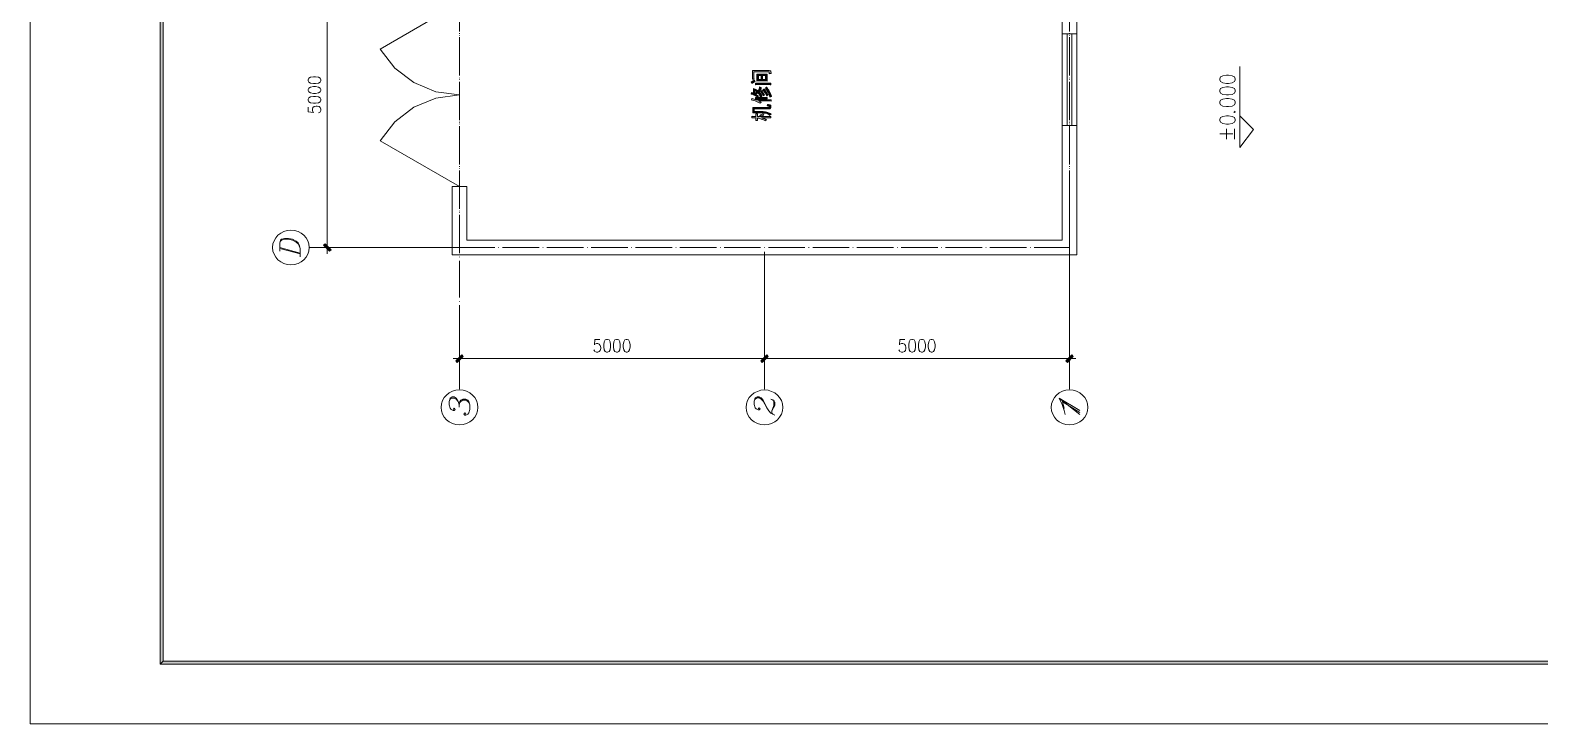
# Model space of a CAD drawing. Header units: millimetres. Extents: x 388 to 64525, y 87 to 607.
# Drawn here: x 64104 to 64351.5, y 310.2 to 423.8 of the extents above; entities that cross this region are included whole.
import ezdxf

# ---------------------------------------------------------------- set-up
doc = ezdxf.new("R2010")
doc.units = ezdxf.units.MM

msp = doc.modelspace()

# ---------------------------------------------------------------- hatches: boundary and pattern name
h = msp.add_hatch(color=0)
h.dxf.hatch_style = 2
h.paths.add_polyline_path([(64125.3, 597.46), (64125.78, 596.98), (64125.78, 320.43), (64125.3, 319.94)])
h = msp.add_hatch(color=0)
h.dxf.hatch_style = 2
h.paths.add_polyline_path([(64222.41, 417.22), (64222.54, 417.21), (64222.81, 417.21), (64222.94, 417.21), (64225.01, 417.21), (64225.17, 417.21), (64225.37, 417.14), (64225.4, 417.07), (64225.43, 416.99), (64225.49, 416.82), (64225.5, 416.73), (64225.41, 416.73), (64225.25, 416.68), (64225.16, 416.64), (64225.17, 416.75), (64225.16, 416.89), (64225.13, 416.92), (64225.11, 416.95), (64225.02, 416.98), (64224.95, 416.98), (64222.65, 416.98), (64222.65, 416.31), (64222.65, 416.17), (64222.65, 415.92), (64222.66, 415.8), (64222.4, 415.8), (64222.4, 415.92), (64222.41, 416.17), (64222.41, 416.31)])
h = msp.add_hatch(color=0)
h.paths.add_polyline_path([(64223.15, 416.61), (64223.29, 416.6), (64223.52, 416.6), (64223.62, 416.6), (64224.36, 416.6), (64224.45, 416.6), (64224.67, 416.6), (64224.8, 416.61), (64224.8, 415.47), (64224.67, 415.48), (64224.45, 415.49), (64224.35, 415.49), (64223.62, 415.49), (64223.52, 415.49), (64223.29, 415.48), (64223.15, 415.47)])
h.paths.add_polyline_path([(64224.57, 416.38), (64224.05, 416.38), (64224.05, 415.7), (64224.57, 415.7)])
h.paths.add_polyline_path([(64223.83, 416.38), (64223.38, 416.38), (64223.38, 415.7), (64223.83, 415.7)])
h = msp.add_hatch(color=0)
h.dxf.hatch_style = 2
h.paths.add_polyline_path([(64222.17, 415.3), (64222.25, 415.35), (64222.52, 415.5), (64222.7, 415.61), (64222.74, 415.55), (64222.82, 415.43), (64222.86, 415.37), (64222.72, 415.32), (64222.45, 415.18), (64222.32, 415.09), (64222.27, 415.16), (64222.19, 415.26)])
h = msp.add_hatch(color=0)
h.paths.add_polyline_path([(64222.3, 413.6), (64222.36, 413.55), (64222.5, 413.48), (64222.58, 413.45), (64222.58, 414.25), (64222.68, 414.21), (64222.87, 414.13), (64222.96, 414.08), (64223.06, 414.04), (64223.24, 413.92), (64223.32, 413.86), (64223.46, 414.02), (64223.58, 414.36), (64223.58, 414.52), (64223.63, 414.47), (64223.77, 414.41), (64223.85, 414.4), (64223.82, 414.2), (64223.63, 413.86), (64223.49, 413.71), (64223.66, 413.5), (64223.88, 413.13), (64223.94, 412.97), (64223.88, 412.94), (64223.75, 412.86), (64223.69, 412.8), (64223.65, 412.97), (64223.47, 413.35), (64223.32, 413.55), (64223.25, 413.48), (64223.07, 413.35), (64222.96, 413.28), (64223.06, 413.23), (64223.28, 413.11), (64223.39, 413.05), (64223.35, 413.01), (64223.28, 412.92), (64223.25, 412.87), (64223.14, 412.95), (64222.86, 413.1), (64222.69, 413.17), (64222.52, 413.24), (64222.26, 413.32), (64222.17, 413.33), (64222.21, 413.39), (64222.27, 413.52)])
h.paths.add_polyline_path([(64223.18, 413.71), (64223.09, 413.77), (64222.89, 413.88), (64222.79, 413.93), (64222.79, 413.41), (64222.93, 413.49), (64223.12, 413.64)])
h = msp.add_hatch(color=0)
h.dxf.hatch_style = 2
h.paths.add_polyline_path([(64225.44, 414.85), (64225.3, 414.87), (64225.01, 414.88), (64224.85, 414.88), (64223.38, 414.88), (64223.23, 414.88), (64222.98, 414.87), (64222.89, 414.85), (64222.89, 415.12), (64222.99, 415.11), (64223.2, 415.1), (64223.3, 415.1), (64224.87, 415.1), (64225.01, 415.1), (64225.3, 415.11), (64225.44, 415.12)])
h = msp.add_hatch(color=0)
h.dxf.hatch_style = 2
h.paths.add_polyline_path([(64223.91, 413.9), (64223.98, 413.8), (64224.22, 413.45), (64224.4, 413.19), (64224.35, 413.17), (64224.23, 413.09), (64224.18, 413.03), (64224.05, 413.31), (64223.82, 413.65), (64223.7, 413.72), (64223.77, 413.77), (64223.88, 413.86)])
h = msp.add_hatch(color=0)
h.dxf.hatch_style = 2
h.paths.add_polyline_path([(64224.29, 414.17), (64224.41, 414.02), (64224.62, 413.74), (64224.71, 413.61), (64224.8, 413.48), (64224.94, 413.27), (64224.99, 413.19), (64224.9, 413.14), (64224.78, 413.04), (64224.75, 413), (64224.73, 413.1), (64224.61, 413.34), (64224.52, 413.48), (64224.44, 413.61), (64224.21, 413.86), (64224.08, 413.97), (64224.16, 414.04), (64224.26, 414.14)])
h = msp.add_hatch(color=0)
h.dxf.hatch_style = 2
h.paths.add_polyline_path([(64224.75, 414.47), (64224.79, 414.41), (64224.95, 414.15), (64225.08, 413.96), (64225.21, 413.77), (64225.43, 413.28), (64225.53, 412.98), (64225.46, 412.96), (64225.33, 412.88), (64225.27, 412.82), (64225.2, 413.07), (64225.02, 413.52), (64224.92, 413.7), (64224.83, 413.89), (64224.62, 414.18), (64224.52, 414.28), (64224.6, 414.34), (64224.72, 414.44)])
h = msp.add_hatch(color=0)
h.dxf.hatch_style = 2
h.paths.add_polyline_path([(64222.34, 412.63), (64222.38, 412.59), (64222.7, 412.48), (64223, 412.4), (64224.81, 412.4), (64225.04, 412.4), (64225.36, 412.4), (64225.46, 412.41), (64225.46, 412.19), (64225.32, 412.2), (64225.02, 412.2), (64224.85, 412.2), (64223.39, 412.2), (64223.48, 412.18), (64223.72, 412.07), (64223.85, 412), (64223.82, 411.98), (64223.72, 411.9), (64223.66, 411.83), (64223.6, 411.88), (64223.3, 412.03), (64223.07, 412.12), (64222.84, 412.21), (64222.41, 412.34), (64222.21, 412.37), (64222.24, 412.41), (64222.3, 412.54)])
h = msp.add_hatch(color=0)
h.dxf.hatch_style = 2
h.paths.add_polyline_path([(64222.46, 411.15), (64222.66, 411.14), (64223, 411.14), (64223.14, 411.14), (64224.97, 411.14), (64225.06, 411.14), (64225.16, 411.17), (64225.16, 411.2), (64225.17, 411.24), (64225.17, 411.29), (64225.17, 411.32), (64225.17, 411.34), (64225.12, 411.37), (64225.07, 411.38), (64225.03, 411.39), (64224.89, 411.4), (64224.8, 411.4), (64224.83, 411.45), (64224.89, 411.57), (64224.91, 411.63), (64225.06, 411.61), (64225.25, 411.57), (64225.3, 411.54), (64225.35, 411.52), (64225.4, 411.45), (64225.4, 411.4), (64225.4, 411.16), (64225.4, 411.09), (64225.36, 410.99), (64225.32, 410.96), (64225.28, 410.93), (64225.13, 410.91), (64225.01, 410.91), (64222.7, 410.91), (64222.7, 410.49), (64223.11, 410.49), (64223.73, 410.48), (64223.95, 410.47), (64224.17, 410.46), (64224.57, 410.41), (64224.75, 410.37), (64224.93, 410.33), (64225.29, 410.16), (64225.47, 410.04), (64225.43, 410.01), (64225.32, 409.91), (64225.25, 409.83), (64225.17, 409.91), (64224.98, 410.04), (64224.87, 410.09), (64224.75, 410.14), (64224.52, 410.2), (64224.4, 410.21), (64224.28, 410.23), (64224.03, 410.25), (64223.9, 410.26), (64223.77, 410.26), (64223.43, 410.27), (64223.22, 410.27), (64223.01, 410.27), (64222.63, 410.26), (64222.46, 410.26)])
h = msp.add_hatch(color=0)
h.dxf.hatch_style = 2
h.paths.add_polyline_path([(64222.93, 412.78), (64223.01, 412.77), (64223.18, 412.77), (64223.28, 412.77), (64224.47, 412.77), (64224.56, 412.77), (64224.73, 412.77), (64224.8, 412.78), (64224.8, 412.57), (64224.72, 412.57), (64224.56, 412.58), (64224.47, 412.58), (64223.28, 412.58), (64223.19, 412.58), (64223.01, 412.57), (64222.93, 412.57)])
h = msp.add_hatch(color=0)
h.dxf.hatch_style = 2
h.paths.add_polyline_path([(64223.62, 409.82), (64223.77, 409.91), (64224.01, 410.05), (64224.09, 410.09), (64224.14, 410.05), (64224.23, 409.96), (64224.28, 409.9), (64224.18, 409.87), (64223.94, 409.75), (64223.79, 409.67), (64224.81, 409.67), (64224.95, 409.67), (64225.27, 409.67), (64225.44, 409.68), (64225.44, 409.43), (64225.27, 409.43), (64224.95, 409.44), (64224.81, 409.44), (64223.91, 409.44), (64224.02, 409.41), (64224.22, 409.35), (64224.31, 409.32), (64224.41, 409.28), (64224.62, 409.19), (64224.74, 409.13), (64224.67, 409.08), (64224.56, 408.99), (64224.52, 408.95), (64224.45, 408.99), (64224.21, 409.11), (64224.02, 409.18), (64223.84, 409.25), (64223.44, 409.37), (64223.21, 409.41), (64223.21, 409.34), (64223.21, 409.26), (64223.22, 409.1), (64223.24, 409.03), (64222.97, 409.03), (64222.98, 409.1), (64222.98, 409.25), (64222.98, 409.33), (64222.98, 409.44), (64222.7, 409.44), (64222.59, 409.44), (64222.38, 409.43), (64222.28, 409.43), (64222.28, 409.69), (64222.35, 409.68), (64222.57, 409.67), (64222.7, 409.67), (64222.98, 409.67), (64222.98, 409.79), (64222.98, 409.85), (64222.98, 409.99), (64222.97, 410.07), (64223.22, 410.07), (64223.22, 409.95), (64223.21, 409.75), (64223.21, 409.67), (64223.77, 409.67), (64223.74, 409.7), (64223.66, 409.78)])
h = msp.add_hatch(color=0)
h.dxf.hatch_style = 2
h.paths.add_polyline_path([(64152.1, 388.56), (64152.34, 388.81), (64153.32, 387.83), (64153.08, 387.58)])
h = msp.add_hatch(color=0)
h.dxf.hatch_style = 2
h.paths.add_polyline_path([(64174.74, 370.61), (64174.99, 370.36), (64174.01, 369.38), (64173.77, 369.63)])
h = msp.add_hatch(color=0)
h.dxf.hatch_style = 2
h.paths.add_polyline_path([(64224.02, 369.38), (64223.77, 369.63), (64224.75, 370.61), (64224.99, 370.36)])
h = msp.add_hatch(color=0)
h.dxf.hatch_style = 2
h.paths.add_polyline_path([(64224.75, 370.61), (64224.99, 370.36), (64224.02, 369.38), (64223.77, 369.63)])
h = msp.add_hatch(color=0)
h.dxf.hatch_style = 2
h.paths.add_polyline_path([(64274.03, 369.38), (64273.78, 369.63), (64274.76, 370.61), (64275.01, 370.36)])
h = msp.add_hatch(color=0)
h.dxf.hatch_style = 2
h.paths.add_polyline_path([(64125.3, 319.94), (64125.78, 320.43), (64514.31, 320.43), (64514.8, 319.94)])

# ---------------------------------------------------------------- linework, layer by layer
at = {"color": 0, "lineweight": 0}
for points in [[(64104, 310.18), (64104, 607.22), (64524.56, 607.22), (64524.56, 310.18)], [(64125.3, 597.46), (64125.78, 596.98), (64125.78, 320.43), (64125.3, 319.94)], [(64149.56, 415.52), (64149.66, 415.28), (64149.96, 415.12), (64150.46, 415.04), (64150.76, 415.04), (64151.26, 415.12), (64151.56, 415.28), (64151.66, 415.52), (64151.66, 415.68), (64151.56, 415.92), (64151.26, 416.08), (64150.76, 416.16), (64150.46, 416.16), (64149.96, 416.08), (64149.66, 415.92), (64149.56, 415.68)], [(64222.41, 417.22), (64222.54, 417.21), (64222.81, 417.21), (64222.94, 417.21), (64225.01, 417.21), (64225.17, 417.21), (64225.37, 417.14), (64225.4, 417.07), (64225.43, 416.99), (64225.49, 416.82), (64225.5, 416.73), (64225.41, 416.73), (64225.25, 416.68), (64225.16, 416.64), (64225.17, 416.75), (64225.16, 416.89), (64225.13, 416.92), (64225.11, 416.95), (64225.02, 416.98), (64224.95, 416.98), (64222.65, 416.98), (64222.65, 416.31), (64222.65, 416.17), (64222.65, 415.92), (64222.66, 415.8), (64222.4, 415.8), (64222.4, 415.92), (64222.41, 416.17), (64222.41, 416.31)], [(64223.15, 416.61), (64223.29, 416.6), (64223.52, 416.6), (64223.62, 416.6), (64224.36, 416.6), (64224.45, 416.6), (64224.67, 416.6), (64224.8, 416.61), (64224.8, 415.47), (64224.67, 415.48), (64224.45, 415.49), (64224.35, 415.49), (64223.62, 415.49), (64223.52, 415.49), (64223.29, 415.48), (64223.15, 415.47)], [(64223.83, 416.38), (64223.38, 416.38), (64223.38, 415.7), (64223.83, 415.7)], [(64224.57, 416.38), (64224.05, 416.38), (64224.05, 415.7), (64224.57, 415.7)], [(64299.04, 415.66), (64299.15, 415.38), (64299.51, 415.19), (64300.11, 415.09), (64300.46, 415.09), (64301.06, 415.19), (64301.42, 415.38), (64301.53, 415.66), (64301.53, 415.85), (64301.42, 416.14), (64301.06, 416.33), (64300.46, 416.42), (64300.11, 416.42), (64299.51, 416.33), (64299.15, 416.14), (64299.04, 415.85)], [(64149.56, 413.92), (64149.66, 413.68), (64149.96, 413.52), (64150.46, 413.44), (64150.76, 413.44), (64151.26, 413.52), (64151.56, 413.68), (64151.66, 413.92), (64151.66, 414.08), (64151.56, 414.32), (64151.26, 414.48), (64150.76, 414.56), (64150.46, 414.56), (64149.96, 414.48), (64149.66, 414.32), (64149.56, 414.08)], [(64222.17, 415.3), (64222.25, 415.35), (64222.52, 415.5), (64222.7, 415.61), (64222.74, 415.55), (64222.82, 415.43), (64222.86, 415.37), (64222.72, 415.32), (64222.45, 415.18), (64222.32, 415.09), (64222.27, 415.16), (64222.19, 415.26)], [(64222.3, 413.6), (64222.36, 413.55), (64222.5, 413.48), (64222.58, 413.45), (64222.58, 414.25), (64222.68, 414.21), (64222.87, 414.13), (64222.96, 414.08), (64223.06, 414.04), (64223.24, 413.92), (64223.32, 413.86), (64223.46, 414.02), (64223.58, 414.36), (64223.58, 414.52), (64223.63, 414.47), (64223.77, 414.41), (64223.85, 414.4), (64223.82, 414.2), (64223.63, 413.86), (64223.49, 413.71), (64223.66, 413.5), (64223.88, 413.13), (64223.94, 412.97), (64223.88, 412.94), (64223.75, 412.86), (64223.69, 412.8), (64223.65, 412.97), (64223.47, 413.35), (64223.32, 413.55), (64223.25, 413.48), (64223.07, 413.35), (64222.96, 413.28), (64223.06, 413.23), (64223.28, 413.11), (64223.39, 413.05), (64223.35, 413.01), (64223.28, 412.92), (64223.25, 412.87), (64223.14, 412.95), (64222.86, 413.1), (64222.69, 413.17), (64222.52, 413.24), (64222.26, 413.32), (64222.17, 413.33), (64222.21, 413.39), (64222.27, 413.52)], [(64223.18, 413.71), (64223.09, 413.77), (64222.89, 413.88), (64222.79, 413.93), (64222.79, 413.41), (64222.93, 413.49), (64223.12, 413.64)], [(64225.44, 414.85), (64225.3, 414.87), (64225.01, 414.88), (64224.85, 414.88), (64223.38, 414.88), (64223.23, 414.88), (64222.98, 414.87), (64222.89, 414.85), (64222.89, 415.12), (64222.99, 415.11), (64223.2, 415.1), (64223.3, 415.1), (64224.87, 415.1), (64225.01, 415.1), (64225.3, 415.11), (64225.44, 415.12)], [(64223.91, 413.9), (64223.98, 413.8), (64224.22, 413.45), (64224.4, 413.19), (64224.35, 413.17), (64224.23, 413.09), (64224.18, 413.03), (64224.05, 413.31), (64223.82, 413.65), (64223.7, 413.72), (64223.77, 413.77), (64223.88, 413.86)], [(64224.29, 414.17), (64224.41, 414.02), (64224.62, 413.74), (64224.71, 413.61), (64224.8, 413.48), (64224.94, 413.27), (64224.99, 413.19), (64224.9, 413.14), (64224.78, 413.04), (64224.75, 413), (64224.73, 413.1), (64224.61, 413.34), (64224.52, 413.48), (64224.44, 413.61), (64224.21, 413.86), (64224.08, 413.97), (64224.16, 414.04), (64224.26, 414.14)], [(64224.75, 414.47), (64224.79, 414.41), (64224.95, 414.15), (64225.08, 413.96), (64225.21, 413.77), (64225.43, 413.28), (64225.53, 412.98), (64225.46, 412.96), (64225.33, 412.88), (64225.27, 412.82), (64225.2, 413.07), (64225.02, 413.52), (64224.92, 413.7), (64224.83, 413.89), (64224.62, 414.18), (64224.52, 414.28), (64224.6, 414.34), (64224.72, 414.44)], [(64299.04, 413.76), (64299.15, 413.47), (64299.51, 413.28), (64300.11, 413.19), (64300.46, 413.19), (64301.06, 413.28), (64301.42, 413.47), (64301.53, 413.76), (64301.53, 413.95), (64301.42, 414.23), (64301.06, 414.42), (64300.46, 414.52), (64300.11, 414.52), (64299.51, 414.42), (64299.15, 414.23), (64299.04, 413.95)], [(64149.56, 412.32), (64149.66, 412.08), (64149.96, 411.92), (64150.46, 411.84), (64150.76, 411.84), (64151.26, 411.92), (64151.56, 412.08), (64151.66, 412.32), (64151.66, 412.48), (64151.56, 412.72), (64151.26, 412.88), (64150.76, 412.96), (64150.46, 412.96), (64149.96, 412.88), (64149.66, 412.72), (64149.56, 412.48)], [(64222.34, 412.63), (64222.38, 412.59), (64222.7, 412.48), (64223, 412.4), (64224.81, 412.4), (64225.04, 412.4), (64225.36, 412.4), (64225.46, 412.41), (64225.46, 412.19), (64225.32, 412.2), (64225.02, 412.2), (64224.85, 412.2), (64223.39, 412.2), (64223.48, 412.18), (64223.72, 412.07), (64223.85, 412), (64223.82, 411.98), (64223.72, 411.9), (64223.66, 411.83), (64223.6, 411.88), (64223.3, 412.03), (64223.07, 412.12), (64222.84, 412.21), (64222.41, 412.34), (64222.21, 412.37), (64222.24, 412.41), (64222.3, 412.54)], [(64222.46, 411.15), (64222.66, 411.14), (64223, 411.14), (64223.14, 411.14), (64224.97, 411.14), (64225.06, 411.14), (64225.16, 411.17), (64225.16, 411.2), (64225.17, 411.24), (64225.17, 411.29), (64225.17, 411.32), (64225.17, 411.34), (64225.12, 411.37), (64225.07, 411.38), (64225.03, 411.39), (64224.89, 411.4), (64224.8, 411.4), (64224.83, 411.45), (64224.89, 411.57), (64224.91, 411.63), (64225.06, 411.61), (64225.25, 411.57), (64225.3, 411.54), (64225.35, 411.52), (64225.4, 411.45), (64225.4, 411.4), (64225.4, 411.16), (64225.4, 411.09), (64225.36, 410.99), (64225.32, 410.96), (64225.28, 410.93), (64225.13, 410.91), (64225.01, 410.91), (64222.7, 410.91), (64222.7, 410.49), (64223.11, 410.49), (64223.73, 410.48), (64223.95, 410.47), (64224.17, 410.46), (64224.57, 410.41), (64224.75, 410.37), (64224.93, 410.33), (64225.29, 410.16), (64225.47, 410.04), (64225.43, 410.01), (64225.32, 409.91), (64225.25, 409.83), (64225.17, 409.91), (64224.98, 410.04), (64224.87, 410.09), (64224.75, 410.14), (64224.52, 410.2), (64224.4, 410.21), (64224.28, 410.23), (64224.03, 410.25), (64223.9, 410.26), (64223.77, 410.26), (64223.43, 410.27), (64223.22, 410.27), (64223.01, 410.27), (64222.63, 410.26), (64222.46, 410.26)], [(64222.93, 412.78), (64223.01, 412.77), (64223.18, 412.77), (64223.28, 412.77), (64224.47, 412.77), (64224.56, 412.77), (64224.73, 412.77), (64224.8, 412.78), (64224.8, 412.57), (64224.72, 412.57), (64224.56, 412.58), (64224.47, 412.58), (64223.28, 412.58), (64223.19, 412.58), (64223.01, 412.57), (64222.93, 412.57)], [(64299.04, 411.85), (64299.15, 411.57), (64299.51, 411.38), (64300.11, 411.28), (64300.46, 411.28), (64301.06, 411.38), (64301.42, 411.57), (64301.53, 411.85), (64301.53, 412.05), (64301.42, 412.33), (64301.06, 412.52), (64300.46, 412.62), (64300.11, 412.62), (64299.51, 412.52), (64299.15, 412.33), (64299.04, 412.05)], [(64223.62, 409.82), (64223.77, 409.91), (64224.01, 410.05), (64224.09, 410.09), (64224.14, 410.05), (64224.23, 409.96), (64224.28, 409.9), (64224.18, 409.87), (64223.94, 409.75), (64223.79, 409.67), (64224.81, 409.67), (64224.95, 409.67), (64225.27, 409.67), (64225.44, 409.68), (64225.44, 409.43), (64225.27, 409.43), (64224.95, 409.44), (64224.81, 409.44), (64223.91, 409.44), (64224.02, 409.41), (64224.22, 409.35), (64224.31, 409.32), (64224.41, 409.28), (64224.62, 409.19), (64224.74, 409.13), (64224.67, 409.08), (64224.56, 408.99), (64224.52, 408.95), (64224.45, 408.99), (64224.21, 409.11), (64224.02, 409.18), (64223.84, 409.25), (64223.44, 409.37), (64223.21, 409.41), (64223.21, 409.34), (64223.21, 409.26), (64223.22, 409.1), (64223.24, 409.03), (64222.97, 409.03), (64222.98, 409.1), (64222.98, 409.25), (64222.98, 409.33), (64222.98, 409.44), (64222.7, 409.44), (64222.59, 409.44), (64222.38, 409.43), (64222.28, 409.43), (64222.28, 409.69), (64222.35, 409.68), (64222.57, 409.67), (64222.7, 409.67), (64222.98, 409.67), (64222.98, 409.79), (64222.98, 409.85), (64222.98, 409.99), (64222.97, 410.07), (64223.22, 410.07), (64223.22, 409.95), (64223.21, 409.75), (64223.21, 409.67), (64223.77, 409.67), (64223.74, 409.7), (64223.66, 409.78)], [(64299.04, 409), (64299.15, 408.71), (64299.51, 408.52), (64300.11, 408.42), (64300.46, 408.42), (64301.06, 408.52), (64301.42, 408.71), (64301.53, 409), (64301.53, 409.19), (64301.42, 409.47), (64301.06, 409.66), (64300.46, 409.76), (64300.11, 409.76), (64299.51, 409.66), (64299.15, 409.47), (64299.04, 409.19)], [(64152.1, 388.56), (64152.34, 388.81), (64153.32, 387.83), (64153.08, 387.58)], [(64198.5, 373.15), (64198.26, 373.05), (64198.1, 372.74), (64198.02, 372.25), (64198.02, 371.95), (64198.1, 371.45), (64198.26, 371.15), (64198.5, 371.05), (64198.66, 371.05), (64198.9, 371.15), (64199.06, 371.45), (64199.14, 371.95), (64199.14, 372.25), (64199.06, 372.74), (64198.9, 373.05), (64198.66, 373.15)], [(64200.1, 373.15), (64199.86, 373.05), (64199.7, 372.74), (64199.62, 372.25), (64199.62, 371.95), (64199.7, 371.45), (64199.86, 371.15), (64200.1, 371.05), (64200.26, 371.05), (64200.5, 371.15), (64200.66, 371.45), (64200.74, 371.95), (64200.74, 372.25), (64200.66, 372.74), (64200.5, 373.05), (64200.26, 373.15)], [(64201.7, 373.15), (64201.46, 373.05), (64201.3, 372.74), (64201.22, 372.25), (64201.22, 371.95), (64201.3, 371.45), (64201.46, 371.15), (64201.7, 371.05), (64201.86, 371.05), (64202.1, 371.15), (64202.26, 371.45), (64202.34, 371.95), (64202.34, 372.25), (64202.26, 372.74), (64202.1, 373.05), (64201.86, 373.15)], [(64248.51, 373.15), (64248.27, 373.05), (64248.11, 372.74), (64248.03, 372.25), (64248.03, 371.95), (64248.11, 371.45), (64248.27, 371.15), (64248.51, 371.05), (64248.67, 371.05), (64248.91, 371.15), (64249.07, 371.45), (64249.15, 371.95), (64249.15, 372.25), (64249.07, 372.74), (64248.91, 373.05), (64248.67, 373.15)], [(64250.11, 373.15), (64249.87, 373.05), (64249.71, 372.74), (64249.63, 372.25), (64249.63, 371.95), (64249.71, 371.45), (64249.87, 371.15), (64250.11, 371.05), (64250.27, 371.05), (64250.51, 371.15), (64250.67, 371.45), (64250.75, 371.95), (64250.75, 372.25), (64250.67, 372.74), (64250.51, 373.05), (64250.27, 373.15)], [(64251.71, 373.15), (64251.47, 373.05), (64251.31, 372.74), (64251.23, 372.25), (64251.23, 371.95), (64251.31, 371.45), (64251.47, 371.15), (64251.71, 371.05), (64251.87, 371.05), (64252.11, 371.15), (64252.27, 371.45), (64252.35, 371.95), (64252.35, 372.25), (64252.27, 372.74), (64252.11, 373.05), (64251.87, 373.15)], [(64174.74, 370.61), (64174.99, 370.36), (64174.01, 369.38), (64173.77, 369.63)], [(64224.02, 369.38), (64223.77, 369.63), (64224.75, 370.61), (64224.99, 370.36)], [(64224.75, 370.61), (64224.99, 370.36), (64224.02, 369.38), (64223.77, 369.63)], [(64274.03, 369.38), (64273.78, 369.63), (64274.76, 370.61), (64275.01, 370.36)], [(64125.3, 319.94), (64125.78, 320.43), (64514.31, 320.43), (64514.8, 319.94)]]:
    msp.add_lwpolyline(points, close=True, dxfattribs=at)
for points in [[(64273.19, 458.2), (64273.19, 389.39)], [(64275.59, 458.2), (64275.59, 386.99)], [(64152.71, 438.19), (64152.71, 388.2)], [(64174.38, 428.2), (64161.39, 420.7)], [(64174.38, 423.61), (64174.38, 429.61)], [(64274.39, 423.61), (64274.39, 429.61)], [(64174.38, 423.22), (64174.38, 423.29)], [(64273.19, 411.7), (64273.19, 423.7)], [(64274.39, 423.22), (64274.39, 423.29)], [(64275.59, 411.7), (64275.59, 423.7)], [(64174.38, 422.94), (64174.38, 423.01)], [(64174.38, 416.62), (64174.38, 422.63)], [(64174.38, 416.35), (64174.38, 422.35)], [(64273.19, 423.2), (64275.59, 423.2)], [(64273.19, 408.2), (64273.19, 423.2)], [(64273.19, 422.2), (64273.19, 423.2)], [(64273.99, 423.2), (64273.99, 408.2)], [(64274.39, 422.94), (64274.39, 423.01)], [(64274.39, 416.62), (64274.39, 422.63)], [(64274.39, 416.35), (64274.39, 422.35)], [(64274.79, 423.2), (64274.79, 408.2)], [(64275.59, 408.2), (64275.59, 423.2)], [(64275.59, 422.2), (64275.59, 423.2)], [(64161.39, 420.7), (64163.77, 417.59), (64166.88, 415.21), (64170.49, 413.71), (64174.38, 413.2)], [(64174.38, 415.96), (64174.38, 416.02)], [(64274.39, 415.96), (64274.39, 416.02)], [(64302.31, 407.53), (64302.31, 417.86)], [(64174.38, 415.68), (64174.38, 415.74)], [(64174.38, 409.36), (64174.38, 415.36)], [(64174.38, 409.08), (64174.38, 415.08)], [(64274.39, 415.68), (64274.39, 415.74)], [(64274.39, 409.36), (64274.39, 415.36)], [(64274.39, 409.08), (64274.39, 415.08)], [(64149.56, 411.2), (64149.56, 410.4), (64150.46, 410.32), (64150.36, 410.4), (64150.26, 410.64), (64150.26, 410.88), (64150.36, 411.12), (64150.56, 411.28), (64150.86, 411.36), (64151.06, 411.36), (64151.36, 411.28), (64151.56, 411.12), (64151.66, 410.88), (64151.66, 410.64), (64151.56, 410.4), (64151.46, 410.32), (64151.26, 410.24)], [(64174.38, 413.2), (64170.49, 412.69), (64166.88, 411.19), (64163.77, 408.8), (64161.39, 405.7)], [(64174.38, 408.7), (64174.38, 408.76)], [(64174.38, 408.42), (64174.38, 408.48)], [(64274.39, 408.7), (64274.39, 408.76)], [(64274.39, 408.42), (64274.39, 408.48)], [(64301.3, 410.43), (64301.42, 410.33), (64301.53, 410.43), (64301.42, 410.52)], [(64302.31, 409.78), (64304.56, 407.53)], [(64302.31, 404.56), (64302.31, 409.78)], [(64174.38, 402.1), (64174.38, 408.1)], [(64174.38, 401.82), (64174.38, 407.82)], [(64273.19, 408.2), (64275.59, 408.2)], [(64274.39, 402.1), (64274.39, 408.1)], [(64274.39, 401.82), (64274.39, 407.82)], [(64299.04, 406.8), (64301.18, 406.8)], [(64300.11, 405.95), (64300.11, 407.66)], [(64301.42, 405.95), (64301.42, 407.66)], [(64304.56, 407.53), (64302.31, 404.56)], [(64174.38, 398.2), (64161.39, 405.7)], [(64174.38, 401.44), (64174.38, 401.5)], [(64174.38, 401.16), (64174.38, 401.22)], [(64274.39, 401.44), (64274.39, 401.5)], [(64274.39, 401.16), (64274.39, 401.22)], [(64174.38, 394.83), (64174.38, 400.83)], [(64174.38, 394.55), (64174.38, 400.56)], [(64274.39, 394.83), (64274.39, 400.83)], [(64274.39, 394.55), (64274.39, 400.56)], [(64173.18, 398.2), (64173.18, 386.99)], [(64173.18, 398.2), (64175.58, 398.2)], [(64175.58, 398.2), (64175.58, 389.39)], [(64274.39, 398.33), (64274.39, 368.6)], [(64174.38, 394.17), (64174.38, 394.23)], [(64174.38, 393.89), (64174.38, 393.95)], [(64174.38, 388.19), (64174.38, 393.57)], [(64274.39, 394.17), (64274.39, 394.23)], [(64274.39, 393.89), (64274.39, 393.95)], [(64274.39, 388.19), (64274.39, 393.57)], [(64174.38, 387.29), (64174.38, 393.29)], [(64274.39, 387.29), (64274.39, 393.29)], [(64144.9, 387.6), (64144.9, 388.94), (64145.06, 389.39), (64145.22, 389.54), (64145.7, 389.7), (64146.34, 389.7), (64146.98, 389.54), (64147.62, 389.24), (64147.94, 388.94), (64148.1, 388.65), (64148.26, 388.04), (64148.26, 386.69)], [(64144.9, 388.94), (64145.06, 389.24), (64145.22, 389.39), (64145.7, 389.54), (64146.34, 389.54), (64146.98, 389.39), (64147.62, 389.09), (64147.94, 388.8), (64148.1, 388.49), (64148.26, 388.04)], [(64152.71, 389.24), (64152.71, 387.14)], [(64175.58, 389.39), (64273.19, 389.39)], [(64144.9, 388.19), (64148.26, 387.29)], [(64144.9, 388.04), (64148.26, 387.14)], [(64155.56, 388.19), (64149.73, 388.19)], [(64173.68, 388.19), (64151.31, 388.19)], [(64156.22, 388.19), (64156.16, 388.19)], [(64162.82, 388.19), (64156.82, 388.19)], [(64163.48, 388.19), (64163.42, 388.19)], [(64170.09, 388.19), (64164.08, 388.19)], [(64170.74, 388.19), (64170.68, 388.19)], [(64177.17, 388.19), (64171.35, 388.19)], [(64173.18, 386.99), (64275.59, 386.99)], [(64174.38, 388.19), (64180.18, 388.19)], [(64174.38, 386.63), (64174.38, 386.69)], [(64180.77, 388.19), (64180.83, 388.19)], [(64181.44, 388.19), (64187.44, 388.19)], [(64188.04, 388.19), (64188.1, 388.19)], [(64188.7, 388.19), (64194.7, 388.19)], [(64195.3, 388.19), (64195.36, 388.19)], [(64195.96, 388.19), (64201.96, 388.19)], [(64202.56, 388.19), (64202.63, 388.19)], [(64203.22, 388.19), (64209.23, 388.19)], [(64209.83, 388.19), (64209.89, 388.19)], [(64210.49, 388.19), (64216.49, 388.19)], [(64217.09, 388.19), (64217.15, 388.19)], [(64217.75, 388.19), (64223.75, 388.19)], [(64224.36, 388.19), (64224.41, 388.19)], [(64224.38, 387.5), (64224.38, 368.6)], [(64224.38, 387.5), (64224.38, 368.6)], [(64225.02, 388.19), (64231.02, 388.19)], [(64231.62, 388.19), (64231.68, 388.19)], [(64232.28, 388.19), (64238.28, 388.19)], [(64238.88, 388.19), (64238.94, 388.19)], [(64239.54, 388.19), (64245.55, 388.19)], [(64246.14, 388.19), (64246.21, 388.19)], [(64246.81, 388.19), (64252.81, 388.19)], [(64253.41, 388.19), (64253.47, 388.19)], [(64254.07, 388.19), (64260.07, 388.19)], [(64260.67, 388.19), (64260.73, 388.19)], [(64261.33, 388.19), (64267.33, 388.19)], [(64267.94, 388.19), (64268, 388.19)], [(64268.6, 388.19), (64274.39, 388.19)], [(64274.39, 386.63), (64274.39, 386.69)], [(64174.38, 380.02), (64174.38, 386.03)], [(64274.39, 380.02), (64274.39, 386.03)], [(64224.38, 382.66), (64224.38, 365.01)], [(64174.38, 379.37), (64174.38, 379.43)], [(64174.38, 372.76), (64174.38, 378.77)], [(64274.39, 379.37), (64274.39, 379.43)], [(64274.39, 372.76), (64274.39, 378.77)], [(64174.38, 375.97), (64174.38, 368.6)], [(64174.38, 372.1), (64174.38, 372.16)], [(64174.38, 365.01), (64174.38, 371.5)], [(64197.38, 373.15), (64196.58, 373.15), (64196.5, 372.25), (64196.58, 372.35), (64196.82, 372.45), (64197.06, 372.45), (64197.3, 372.35), (64197.46, 372.15), (64197.54, 371.84), (64197.54, 371.64), (64197.46, 371.35), (64197.3, 371.15), (64197.06, 371.05), (64196.82, 371.05), (64196.58, 371.15), (64196.5, 371.25), (64196.42, 371.45)], [(64247.39, 373.15), (64246.59, 373.15), (64246.51, 372.25), (64246.59, 372.35), (64246.83, 372.45), (64247.07, 372.45), (64247.31, 372.35), (64247.47, 372.15), (64247.55, 371.84), (64247.55, 371.64), (64247.47, 371.35), (64247.31, 371.15), (64247.07, 371.05), (64246.83, 371.05), (64246.59, 371.15), (64246.51, 371.25), (64246.43, 371.45)], [(64274.39, 372.1), (64274.39, 372.16)], [(64274.39, 365.01), (64274.39, 371.5)], [(64175.43, 370), (64173.33, 370)], [(64174.39, 370), (64224.37, 370)], [(64223.33, 370), (64225.43, 370)], [(64225.43, 370), (64223.33, 370)], [(64224.39, 370), (64274.39, 370)], [(64273.34, 370), (64275.44, 370)], [(64173.34, 361.67), (64173.5, 361.86), (64173.66, 361.67), (64173.5, 361.48), (64173.34, 361.48), (64173.02, 361.67), (64172.86, 361.86), (64172.7, 362.42), (64172.7, 362.98), (64172.86, 363.54), (64173.18, 363.73), (64173.5, 363.73), (64173.82, 363.54), (64174.14, 362.98), (64174.3, 362.42)], [(64172.7, 362.98), (64172.86, 363.35), (64173.18, 363.54), (64173.5, 363.54), (64173.82, 363.35), (64174.14, 362.98)], [(64174.3, 362.04), (64174.3, 362.42), (64174.46, 362.98), (64174.62, 363.17), (64174.94, 363.35), (64175.42, 363.35), (64175.74, 363.17), (64175.9, 362.98), (64176.06, 362.42), (64176.06, 361.67), (64175.9, 361.1), (64175.74, 360.92), (64175.42, 360.73), (64175.26, 360.73), (64175.1, 360.92), (64175.26, 361.1), (64175.42, 360.92)], [(64174.3, 362.42), (64174.46, 362.79), (64174.62, 362.98), (64174.94, 363.17), (64175.42, 363.17), (64175.74, 362.98), (64175.9, 362.79), (64176.06, 362.42)], [(64223.34, 361.79), (64223.5, 361.96), (64223.66, 361.79), (64223.5, 361.61), (64223.34, 361.61), (64223.02, 361.79), (64222.86, 361.96), (64222.7, 362.49), (64222.7, 363.02), (64222.86, 363.55), (64223.18, 363.73), (64223.5, 363.73), (64223.82, 363.55), (64224.14, 363.2), (64224.46, 362.67), (64224.78, 361.96), (64225.1, 361.44), (64225.42, 361.08), (64226.06, 360.73)], [(64222.7, 363.02), (64222.86, 363.38), (64223.18, 363.55), (64223.5, 363.55), (64223.82, 363.38), (64224.14, 363.02), (64224.78, 361.96)], [(64225.74, 360.91), (64225.58, 361.08), (64225.58, 361.44), (64225.9, 362.32), (64225.9, 362.85), (64225.74, 363.2), (64225.42, 363.38)], [(64225.58, 361.44), (64226.06, 362.32), (64226.06, 362.85), (64225.9, 363.2), (64225.42, 363.38)], [(64276.07, 360.84), (64272.71, 363.51)], [(64276.07, 361.51), (64272.71, 363.51), (64273.19, 362.51), (64273.51, 361.51), (64273.67, 360.84)], [(64273.19, 363.17), (64273.51, 361.84)], [(64273.35, 362.84), (64276.07, 361.17)]]:
    msp.add_lwpolyline(points, dxfattribs=at)
for centre, ratio in [((64146.74, 388.2), 0.951613), ((64174.38, 362.01), 0.951613), ((64224.38, 362.01), 0.951045), ((64274.39, 362.01), 0.951613)]:
    msp.add_ellipse(centre, major_axis=(3, 0), ratio=ratio, start_param=0, end_param=6.283185, dxfattribs=at)

doc.saveas('drawing.dxf')
